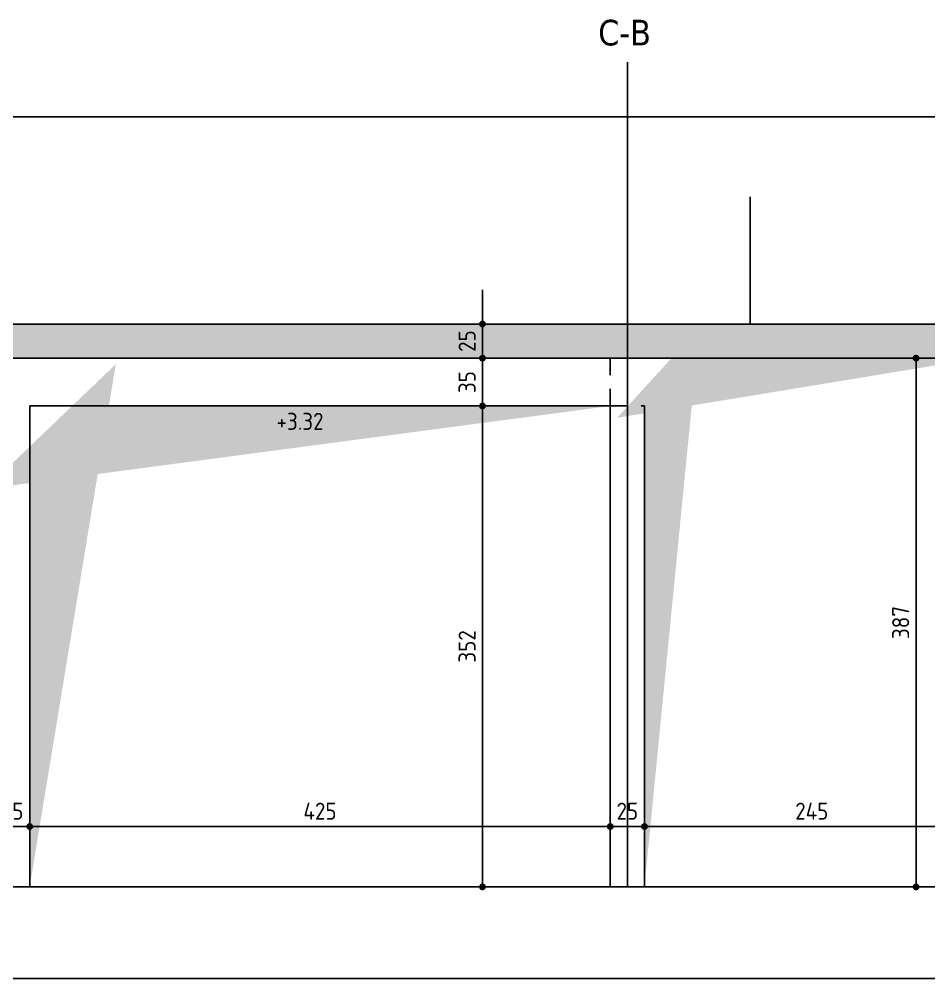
# Model space of a CAD drawing. Extents: x 399 to 532, y -4 to 185.
# Drawn here: x 425.44 to 432.1, y 153.91 to 160.99 of the extents above; entities that cross this region are included whole.
import ezdxf

# ---------------------------------------------------------------- set-up
doc = ezdxf.new("R2010")
doc.units = 0
doc.header["$LTSCALE"] = 0.5
doc.header["$MEASUREMENT"] = 0
doc.header["$PDMODE"] = 2
doc.linetypes.add('AUSGEZOGEN', pattern=[1000.01, 1000, 0.01])
doc.linetypes.add('HIDDEN', pattern=[0.375, 0.25, -0.125])
doc.layers.get('Defpoints').update_dxf_attribs({"linetype": 'CONTINUOUS'})
for name, color, linetype in [('ACHSEN', 7, 'CONTINUOUS'), ('BETON', 7, 'CONTINUOUS'), ('Decke', 7, 'CONTINUOUS'), ('koten', 7, 'CONTINUOUS'), ('MASSE', 7, 'CONTINUOUS'), ('RAHMEN', 7, 'CONTINUOUS'), ('SCHATTEN', 253, 'CONTINUOUS'), ('VERDECKT', 7, 'CONTINUOUS')]:
    doc.layers.add(name, color=color, linetype=linetype)
doc.styles.add('HELV', font='tahoma.ttf')
doc.styles.add('TXT', font='isocp.shx')
doc.dimstyles.new('DOT_I', dxfattribs={"dimscale": 0.5, "dimtxt": 0.25, "dimasz": 0.25, "dimexe": 0.1, "dimexo": 0.3, "dimgap": 0.1, "dimtad": 1, "dimdec": 3, "dimzin": 3, "dimtxsty": 'TXT', "dimblk": 'DOT', "dimblk1": 'DOT', "dimblk2": 'DOT', "dimsah": 1, "dimcen": 0.1, "dimse1": 1, "dimse2": 1, "dimazin": 0, "dimtfac": 1, "dimtdec": 4, "dimtix": 1, "dimtmove": 2, "dimatfit": 3, "dimldrblk": 'DOT', "dimfxl": 0.7, "dimfxlon": 1, "dimtvp": 1, "dimtolj": 1, "dimtzin": 0, "dimarcsym": 0})

# ---------------------------------------------------------------- blocks, each defined once
blk = doc.blocks.new('DOT')
at = {"layer": 'MASSE', "color": 7, "linetype": 'Continuous'}
for p, q in [((0, 0), (-1, 0)), ((0, 0.54), (0, -0.54))]:
    blk.add_line(p, q, dxfattribs=at)
at = {"layer": 'MASSE', "color": 7, "linetype": 'Continuous', "const_width": 0.2}
blk.add_lwpolyline([(-0.1, 0, 1), (0.1, 0, 1)], format="xyb", close=True, dxfattribs=at)
blk = doc.blocks.new('*D384')
at = {"layer": 'Defpoints', "color": 0, "linetype": 'AUSGEZOGEN', "transparency": 16777216}
for p in [(423.831, 153.9744), (443.266, 153.9744), (443.266, 153.9744)]:
    blk.add_point(p, dxfattribs=at)
at = {"layer": 'MASSE', "color": 0, "linetype": 'AUSGEZOGEN', "lineweight": -2, "transparency": 16777216}
blk.add_line((423.956, 153.9744), (443.141, 153.9744), dxfattribs=at)
at = {"layer": 'MASSE', "color": 0, "linetype": 'AUSGEZOGEN', "lineweight": -2, "transparency": 16777216, "xscale": 0.125, "yscale": 0.125, "zscale": 0.125, "rotation": 180}
blk.add_blockref('DOT', (423.831, 153.9744), dxfattribs=at)
at = {"layer": 'MASSE', "color": 0, "linetype": 'AUSGEZOGEN', "lineweight": -2, "transparency": 16777216, "xscale": 0.125, "yscale": 0.125, "zscale": 0.125}
blk.add_blockref('DOT', (443.266, 153.9744), dxfattribs=at)
at = {"layer": 'MASSE', "color": 0, "linetype": 'AUSGEZOGEN', "transparency": 16777216, "insert": (433.5485, 154.0869), "char_height": 0.125, "attachment_point": 5, "style": 'TXT'}
blk.add_mtext('\\A1;1943', dxfattribs=at)
blk = doc.blocks.new('*D367')
at = {"layer": 'Defpoints', "color": 0, "linetype": 'AUSGEZOGEN', "transparency": 16777216}
for p in [(428.8303, 158.1644), (428.8303, 154.6444), (428.8303, 154.6444)]:
    blk.add_point(p, dxfattribs=at)
at = {"layer": 'MASSE', "color": 0, "linetype": 'AUSGEZOGEN', "lineweight": -2, "transparency": 16777216}
blk.add_line((428.8303, 158.0394), (428.8303, 154.7694), dxfattribs=at)
at = {"layer": 'MASSE', "color": 0, "linetype": 'AUSGEZOGEN', "lineweight": -2, "transparency": 16777216, "xscale": 0.125, "yscale": 0.125, "zscale": 0.125}
for p, rotation in [((428.8303, 158.1644), 90), ((428.8303, 154.6444), 270)]:
    blk.add_blockref('DOT', p, dxfattribs=dict(at, rotation=rotation))
at = {"layer": 'MASSE', "color": 0, "linetype": 'AUSGEZOGEN', "transparency": 16777216, "insert": (428.7178, 156.4044), "char_height": 0.125, "attachment_point": 5, "rotation": 90, "style": 'TXT'}
blk.add_mtext('\\A1;352', dxfattribs=at)
blk = doc.blocks.new('*D368')
at = {"layer": 'Defpoints', "color": 0, "linetype": 'AUSGEZOGEN', "transparency": 16777216}
for p in [(428.8303, 158.5144), (428.8303, 158.5144), (428.8303, 158.1644)]:
    blk.add_point(p, dxfattribs=at)
at = {"layer": 'MASSE', "color": 0, "linetype": 'AUSGEZOGEN', "lineweight": -2, "transparency": 16777216}
for p, q in [((428.8303, 158.6394), (428.8303, 158.7644)), ((428.8303, 158.1644), (428.8303, 158.5144)), ((428.8303, 158.0394), (428.8303, 157.9144))]:
    blk.add_line(p, q, dxfattribs=at)
at = {"layer": 'MASSE', "color": 0, "linetype": 'AUSGEZOGEN', "lineweight": -2, "transparency": 16777216, "xscale": 0.125, "yscale": 0.125, "zscale": 0.125}
for p, rotation in [((428.8303, 158.5144), 270), ((428.8303, 158.1644), 90)]:
    blk.add_blockref('DOT', p, dxfattribs=dict(at, rotation=rotation))
at = {"layer": 'MASSE', "color": 0, "linetype": 'AUSGEZOGEN', "transparency": 16777216, "insert": (428.7178, 158.3394), "char_height": 0.125, "attachment_point": 5, "rotation": 90, "style": 'TXT'}
blk.add_mtext('\\A1;35', dxfattribs=at)
blk = doc.blocks.new('*D369')
at = {"layer": 'Defpoints', "color": 0, "linetype": 'AUSGEZOGEN', "transparency": 16777216}
for p in [(428.8303, 158.7644), (428.8303, 158.7644), (428.8303, 158.5144)]:
    blk.add_point(p, dxfattribs=at)
at = {"layer": 'MASSE', "color": 0, "linetype": 'AUSGEZOGEN', "lineweight": -2, "transparency": 16777216}
for p, q in [((428.8303, 158.8894), (428.8303, 159.0144)), ((428.8303, 158.5144), (428.8303, 158.7644)), ((428.8303, 158.3894), (428.8303, 158.2644))]:
    blk.add_line(p, q, dxfattribs=at)
at = {"layer": 'MASSE', "color": 0, "linetype": 'AUSGEZOGEN', "lineweight": -2, "transparency": 16777216, "xscale": 0.125, "yscale": 0.125, "zscale": 0.125}
for p, rotation in [((428.8303, 158.7644), 270), ((428.8303, 158.5144), 90)]:
    blk.add_blockref('DOT', p, dxfattribs=dict(at, rotation=rotation))
at = {"layer": 'MASSE', "color": 0, "linetype": 'AUSGEZOGEN', "transparency": 16777216, "insert": (428.7178, 158.6394), "char_height": 0.125, "attachment_point": 5, "rotation": 90, "style": 'TXT'}
blk.add_mtext('\\A1;25', dxfattribs=at)
blk = doc.blocks.new('*D370')
at = {"layer": 'Defpoints', "color": 0, "linetype": 'AUSGEZOGEN', "transparency": 16777216}
for p in [(432.0043, 158.5144), (432.0043, 154.6444), (432.0043, 154.6444)]:
    blk.add_point(p, dxfattribs=at)
at = {"layer": 'MASSE', "color": 0, "linetype": 'AUSGEZOGEN', "lineweight": -2, "transparency": 16777216}
blk.add_line((432.0043, 158.3894), (432.0043, 154.7694), dxfattribs=at)
at = {"layer": 'MASSE', "color": 0, "linetype": 'AUSGEZOGEN', "lineweight": -2, "transparency": 16777216, "xscale": 0.125, "yscale": 0.125, "zscale": 0.125}
for p, rotation in [((432.0043, 158.5144), 90), ((432.0043, 154.6444), 270)]:
    blk.add_blockref('DOT', p, dxfattribs=dict(at, rotation=rotation))
at = {"layer": 'MASSE', "color": 0, "linetype": 'AUSGEZOGEN', "transparency": 16777216, "insert": (431.8918, 156.5794), "char_height": 0.125, "attachment_point": 5, "rotation": 90, "style": 'TXT'}
blk.add_mtext('\\A1;387', dxfattribs=at)
blk = doc.blocks.new('*D376')
at = {"layer": 'Defpoints', "color": 0, "linetype": 'AUSGEZOGEN', "transparency": 16777216}
for p in [(429.766, 155.0861), (430.016, 155.0861), (430.016, 155.0861)]:
    blk.add_point(p, dxfattribs=at)
at = {"layer": 'MASSE', "color": 0, "linetype": 'AUSGEZOGEN', "lineweight": -2, "transparency": 16777216}
for p, q in [((429.641, 155.0861), (429.516, 155.0861)), ((429.766, 155.0861), (430.016, 155.0861)), ((430.141, 155.0861), (430.266, 155.0861))]:
    blk.add_line(p, q, dxfattribs=at)
at = {"layer": 'MASSE', "color": 0, "linetype": 'AUSGEZOGEN', "lineweight": -2, "transparency": 16777216, "xscale": 0.125, "yscale": 0.125, "zscale": 0.125}
blk.add_blockref('DOT', (429.766, 155.0861), dxfattribs=at)
at = {"layer": 'MASSE', "color": 0, "linetype": 'AUSGEZOGEN', "lineweight": -2, "transparency": 16777216, "xscale": 0.125, "yscale": 0.125, "zscale": 0.125, "rotation": 180}
blk.add_blockref('DOT', (430.016, 155.0861), dxfattribs=at)
at = {"layer": 'MASSE', "color": 0, "linetype": 'AUSGEZOGEN', "transparency": 16777216, "insert": (429.891, 155.1986), "char_height": 0.125, "attachment_point": 5, "style": 'TXT'}
blk.add_mtext('\\A1;25', dxfattribs=at)
blk = doc.blocks.new('*D377')
at = {"layer": 'Defpoints', "color": 0, "linetype": 'AUSGEZOGEN', "transparency": 16777216}
for p in [(430.016, 155.0861), (432.466, 155.0861), (432.466, 155.0861)]:
    blk.add_point(p, dxfattribs=at)
at = {"layer": 'MASSE', "color": 0, "linetype": 'AUSGEZOGEN', "lineweight": -2, "transparency": 16777216}
blk.add_line((430.141, 155.0861), (432.341, 155.0861), dxfattribs=at)
at = {"layer": 'MASSE', "color": 0, "linetype": 'AUSGEZOGEN', "lineweight": -2, "transparency": 16777216, "xscale": 0.125, "yscale": 0.125, "zscale": 0.125, "rotation": 180}
blk.add_blockref('DOT', (430.016, 155.0861), dxfattribs=at)
at = {"layer": 'MASSE', "color": 0, "linetype": 'AUSGEZOGEN', "lineweight": -2, "transparency": 16777216, "xscale": 0.125, "yscale": 0.125, "zscale": 0.125}
blk.add_blockref('DOT', (432.466, 155.0861), dxfattribs=at)
at = {"layer": 'MASSE', "color": 0, "linetype": 'AUSGEZOGEN', "transparency": 16777216, "insert": (431.241, 155.1986), "char_height": 0.125, "attachment_point": 5, "style": 'TXT'}
blk.add_mtext('\\A1;245', dxfattribs=at)
blk = doc.blocks.new('*D612')
at = {"layer": 'Defpoints', "color": 0, "linetype": 'AUSGEZOGEN', "transparency": 16777216}
for p in [(425.516, 155.0861), (429.766, 155.0861), (429.766, 155.0861)]:
    blk.add_point(p, dxfattribs=at)
at = {"layer": 'MASSE', "color": 0, "linetype": 'AUSGEZOGEN', "lineweight": -2, "transparency": 16777216}
blk.add_line((425.641, 155.0861), (429.641, 155.0861), dxfattribs=at)
at = {"layer": 'MASSE', "color": 0, "linetype": 'AUSGEZOGEN', "lineweight": -2, "transparency": 16777216, "xscale": 0.125, "yscale": 0.125, "zscale": 0.125, "rotation": 180}
blk.add_blockref('DOT', (425.516, 155.0861), dxfattribs=at)
at = {"layer": 'MASSE', "color": 0, "linetype": 'AUSGEZOGEN', "lineweight": -2, "transparency": 16777216, "xscale": 0.125, "yscale": 0.125, "zscale": 0.125}
blk.add_blockref('DOT', (429.766, 155.0861), dxfattribs=at)
at = {"layer": 'MASSE', "color": 0, "linetype": 'AUSGEZOGEN', "transparency": 16777216, "insert": (427.641, 155.1986), "char_height": 0.125, "attachment_point": 5, "style": 'TXT'}
blk.add_mtext('\\A1;425', dxfattribs=at)
blk = doc.blocks.new('*D613')
at = {"layer": 'Defpoints', "color": 0, "linetype": 'AUSGEZOGEN', "transparency": 16777216}
for p in [(425.266, 155.0861), (425.266, 155.0861), (425.516, 155.0861)]:
    blk.add_point(p, dxfattribs=at)
at = {"layer": 'MASSE', "color": 0, "linetype": 'AUSGEZOGEN', "lineweight": -2, "transparency": 16777216}
for p, q in [((425.141, 155.0861), (425.016, 155.0861)), ((425.516, 155.0861), (425.266, 155.0861)), ((425.641, 155.0861), (425.766, 155.0861))]:
    blk.add_line(p, q, dxfattribs=at)
at = {"layer": 'MASSE', "color": 0, "linetype": 'AUSGEZOGEN', "lineweight": -2, "transparency": 16777216, "xscale": 0.125, "yscale": 0.125, "zscale": 0.125}
blk.add_blockref('DOT', (425.266, 155.0861), dxfattribs=at)
at = {"layer": 'MASSE', "color": 0, "linetype": 'AUSGEZOGEN', "lineweight": -2, "transparency": 16777216, "xscale": 0.125, "yscale": 0.125, "zscale": 0.125, "rotation": 180}
blk.add_blockref('DOT', (425.516, 155.0861), dxfattribs=at)
at = {"layer": 'MASSE', "color": 0, "linetype": 'AUSGEZOGEN', "transparency": 16777216, "insert": (425.391, 155.1986), "char_height": 0.125, "attachment_point": 5, "style": 'TXT'}
blk.add_mtext('\\A1;25', dxfattribs=at)
blk = doc.blocks.new('*D615')
at = {"layer": 'Defpoints', "color": 0, "linetype": 'AUSGEZOGEN', "transparency": 16777216}
for p in [(423.831, 160.2815), (443.266, 160.2815), (443.266, 160.2815)]:
    blk.add_point(p, dxfattribs=at)
at = {"layer": 'MASSE', "color": 0, "linetype": 'AUSGEZOGEN', "lineweight": -2, "transparency": 16777216}
blk.add_line((423.956, 160.2815), (443.141, 160.2815), dxfattribs=at)
at = {"layer": 'MASSE', "color": 0, "linetype": 'AUSGEZOGEN', "lineweight": -2, "transparency": 16777216, "xscale": 0.125, "yscale": 0.125, "zscale": 0.125, "rotation": 180}
blk.add_blockref('DOT', (423.831, 160.2815), dxfattribs=at)
at = {"layer": 'MASSE', "color": 0, "linetype": 'AUSGEZOGEN', "lineweight": -2, "transparency": 16777216, "xscale": 0.125, "yscale": 0.125, "zscale": 0.125}
blk.add_blockref('DOT', (443.266, 160.2815), dxfattribs=at)
at = {"layer": 'MASSE', "color": 0, "linetype": 'AUSGEZOGEN', "transparency": 16777216, "insert": (433.5485, 160.4034), "char_height": 0.125, "attachment_point": 5, "style": 'TXT'}
blk.add_mtext('\\A1;1943,5', dxfattribs=at)
blk = doc.blocks.new('okrd_u')
at = {"layer": 'koten', "color": 7, "linetype": 'Continuous'}
blk.add_solid([(-0.125, -0.202), (0.125, -0.202), (0, 0)], dxfattribs=at)
at = {"layer": 'koten', "style": 'TXT'}
blk.add_attdef('OKRD', (0.25, -0.35), '', height=0.25, dxfattribs=at)

msp = doc.modelspace()

# ---------------------------------------------------------------- hatches: boundary and pattern name
at = {"layer": 'RAHMEN', "linetype": 'AUSGEZOGEN'}
h = msp.add_hatch(dxfattribs=at)
h.set_pattern_fill('ANSI33', color=9, style=0, double=1)
h.set_pattern_definition([(45, (0, 119.90938), (-0.1767767, 0.1767767), []), (45, (0.17678, 119.90938), (-0.1767767, 0.1767767), [0.125, -0.0625])])
h.paths.add_polyline_path([(423.591, 154.6444), (423.591, 158.5144), (419.911, 158.5144), (419.911, 158.7644), (423.591, 158.7644), (423.591, 159.6944), (423.771, 159.6944), (423.771, 158.7644), (443.266, 158.7644), (443.266, 159.6944), (443.516, 159.6944), (443.516, 158.7644), (449.451, 158.7644), (449.451, 159.6944), (449.701, 159.6944), (449.701, 154.6444), (449.451, 154.6444), (449.451, 158.5144), (443.516, 158.5144), (443.516, 154.6444), (443.266, 154.6444), (443.266, 158.5144), (423.771, 158.5144), (423.771, 154.6444)])

# ---------------------------------------------------------------- linework, layer by layer
at = {"layer": 'ACHSEN', "color": 140, "linetype": 'AUSGEZOGEN'}
msp.add_line((429.891, 160.6816), (429.891, 154.6444), dxfattribs=at)
at = {"layer": 'BETON', "color": 6, "linetype": 'AUSGEZOGEN'}
for p, q in [((443.266, 158.7644), (423.831, 158.7644)), ((443.266, 158.5144), (423.831, 158.5144)), ((429.766, 158.5144), (423.831, 158.5144))]:
    msp.add_line(p, q, dxfattribs=at)
at = {"layer": 'Decke', "linetype": 'Continuous'}
for p, q in [((430.791, 159.6944), (430.791, 158.7644)), ((429.766, 158.1644), (425.516, 158.1644)), ((425.516, 158.1644), (425.516, 154.6444)), ((429.766, 158.1644), (429.766, 154.6444)), ((430.016, 158.1644), (430.016, 154.6444)), ((449.691, 154.6444), (419.9111, 154.6444))]:
    msp.add_line(p, q, dxfattribs=at)
at = {"layer": 'SCHATTEN', "color": 15, "linetype": 'AUSGEZOGEN'}
for points in [[(430.016, 154.6444, 0, 0.3792, 0), (430.2054, 158.5051, 0, 0, 0), (430.0323, 158.3153, 0.3995, 0, 0), (432.466, 158.5144, 0, 0, 0)], [(425.516, 154.6444, 0, 0.574, 0), (425.8021, 158.141, 0, 0, 0), (425.5345, 157.8849, 0.5602, 0, 0), (429.766, 158.1644, 0, 0, 0)]]:
    msp.add_lwpolyline(points, format="xyseb", dxfattribs=at)
at = {"layer": 'VERDECKT', "color": 7, "linetype": 'HIDDEN'}
for q in [(429.766, 158.5144), (430.016, 158.1644)]:
    msp.add_line((429.766, 158.1644), q, dxfattribs=at)

# ---------------------------------------------------------------- block references
at = {"layer": 'koten', "color": 7, "linetype": 'AUSGEZOGEN', "xscale": 0.5, "yscale": 0.5, "zscale": 0.5}
msp.add_blockref('okrd_u', (427.1978, 158.1644), dxfattribs=at).add_auto_attribs({'OKRD': '+3.32'})

# ---------------------------------------------------------------- texts
at = {"layer": 'ACHSEN', "color": 6, "linetype": 'AUSGEZOGEN', "style": 'HELV'}
msp.add_text('C-B', height=0.1875, dxfattribs=at).set_placement((429.6774, 160.8036))

# ---------------------------------------------------------------- dimensions: what is measured, and where the dimension line sits
at = {"layer": 'MASSE', "color": 7, "linetype": 'AUSGEZOGEN'}
for base, p1, p2, override, picture, middle in [((443.266, 160.2815), (423.831, 160.2815), (443.266, 160.2815), {"dimdec": 1, "dimlfac": 100}, '*D615', (433.5485, 160.4034)), ((425.266, 155.0861), (425.516, 155.0861), (425.266, 155.0861), {"dimdec": 0, "dimlfac": 100}, '*D613', (425.391, 155.1986)), ((429.766, 155.0861), (425.516, 155.0861), (429.766, 155.0861), {"dimdec": 0, "dimlfac": 100}, '*D612', (427.641, 155.1986)), ((430.016, 155.0861), (429.766, 155.0861), (430.016, 155.0861), {"dimdec": 0, "dimlfac": 100}, '*D376', (429.891, 155.1986)), ((432.466, 155.0861), (430.016, 155.0861), (432.466, 155.0861), {"dimdec": 0, "dimlfac": 100}, '*D377', (431.241, 155.1986)), ((443.2660127, 153.9743751), (423.8310128, 153.9743751), (443.2660127, 153.9743751), {"dimdec": 0, "dimlfac": 100}, '*D384', (433.5485127, 154.0868751))]:
    dim = msp.add_linear_dim(base=base, p1=p1, p2=p2, dimstyle='DOT_I', override=override, dxfattribs=at)
    dim.commit()
    dim.dimension.update_dxf_attribs({"geometry": picture, "text_midpoint": middle})
for base, p1, p2, picture, middle in [((428.8303, 158.7644), (428.8303, 158.5144), (428.8303, 158.7644), '*D369', (428.7178, 158.6394)), ((428.8303, 158.5144), (428.8303, 158.1644), (428.8303, 158.5144), '*D368', (428.7178, 158.3394)), ((432.0043, 154.6444), (432.0043, 158.5144), (432.0043, 154.6444), '*D370', (431.8918, 156.5794)), ((428.8303, 154.6444), (428.8303, 158.1644), (428.8303, 154.6444), '*D367', (428.7178, 156.4044))]:
    dim = msp.add_linear_dim(base=base, p1=p1, p2=p2, angle=90, dimstyle='DOT_I', override={"dimdec": 0, "dimlfac": 100}, dxfattribs=at)
    dim.commit()
    dim.dimension.update_dxf_attribs({"geometry": picture, "text_midpoint": middle})

doc.saveas('drawing.dxf')
